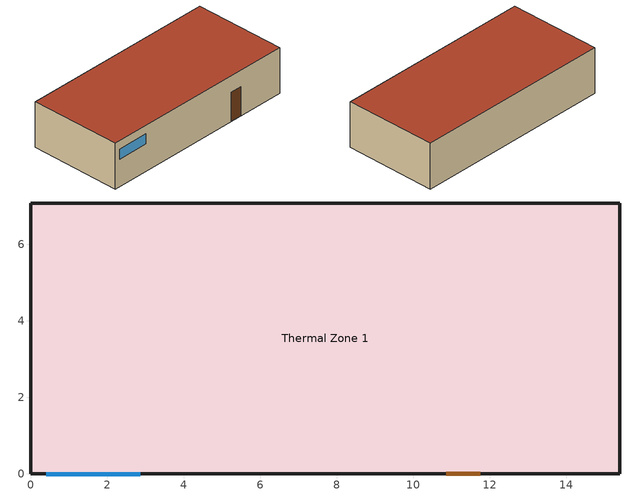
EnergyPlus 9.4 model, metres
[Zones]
Thermal Zone 1
 floor ground (ExtSlabCarpet 4in ClimateZone 1-8): 15.4,7.08 15.4,0 0,0 0,7.08 z0
 wall outside (ASHRAE 189.1-2009 ExtWall Mass ClimateZone 1): 15.4,0 15.4,7.08 0,7.08 0,0 15.4,0 z0:3.51
 window (ASHRAE 189.1-2009 ExtWindow ClimateZone 1): 0.41,0 2.87,0 z2.11:2.87
 door (Exterior Door): 10.86,0 11.74,0 z0:2.23
 roof outside (ASHRAE 189.1-2009 ExtRoof IEAD ClimateZone 1): 15.4,0 15.4,7.08 0,7.08 0,0 z3.51
[Building]
Building 1: Terrain=Suburbs; Loads Convergence Tolerance Value=0.04; Temperature Convergence Tolerance Value=0.4; Solar Distribution=FullExterior; Maximum Number of Warmup Days=25; Minimum Number of Warmup Days=26
[SizingPeriod:DesignDay] Day of Month=21; DryBulb Temperature Range Modifier Type=DefaultMultipliers; Barometric Pressure=100177; Rain Indicator=No; Snow Indicator=No; Daylight Saving Time Indicator=No
Name | Month | Day Type | Maximum DryBulb Temperature | Daily DryBulb Temperature Range | Humidity Condition Type | Wetbulb or DewPoint at Maximum DryBulb | Wind Speed | Wind Direction | Solar Model Indicator | Sky Clearness | ASHRAE Clear Sky Optical Depth for Beam Irradiance taub | ASHRAE Clear Sky Optical Depth for Diffuse Irradiance taud | Enthalpy at Maximum DryBulb
PARIS_ ORLY Ann Htg 99.6% Condns DB | 1 | WinterDesignDay | -5.9 | 0 | Wetbulb | -5.9 | 3.3 | 60 | ASHRAEClearSky | 0
PARIS_ ORLY Ann Htg 99% Condns DB | 1 | WinterDesignDay | -3.8 | 0 | Wetbulb | -3.8 | 3.3 | 60 | ASHRAEClearSky | 0
PARIS_ ORLY Ann Hum_n 99.6% Condns DP=>MCDB | 1 | WinterDesignDay | -4.2 | 0 | Dewpoint | -10.8 | 3.3 | 60 | ASHRAEClearSky | 0
PARIS_ ORLY Ann Hum_n 99% Condns DP=>MCDB | 1 | WinterDesignDay | -2 | 0 | Dewpoint | -7.9 | 3.3 | 60 | ASHRAEClearSky | 0
PARIS_ ORLY Ann Htg Wind 99.6% Condns WS=>MCDB | 1 | WinterDesignDay | 9.5 | 0 | Wetbulb | 9.5 | 14.9 | 60 | ASHRAEClearSky | 0
PARIS_ ORLY Ann Htg Wind 99% Condns WS=>MCDB | 1 | WinterDesignDay | 9 | 0 | Wetbulb | 9 | 12.9 | 60 | ASHRAEClearSky | 0
PARIS_ ORLY Ann Clg .4% Condns DB=>MWB | 7 | SummerDesignDay | 30.9 | 10.1 | Wetbulb | 20.1 | 3.6 | 100 | ASHRAETau |  | 0.492 | 1.841
PARIS_ ORLY Ann Clg 1% Condns DB=>MWB | 7 | SummerDesignDay | 28.9 | 10.1 | Wetbulb | 19.5 | 3.6 | 100 | ASHRAETau |  | 0.492 | 1.841
PARIS_ ORLY Ann Clg 2% Condns DB=>MWB | 7 | SummerDesignDay | 27 | 10.1 | Wetbulb | 18.7 | 3.6 | 100 | ASHRAETau |  | 0.492 | 1.841
PARIS_ ORLY Ann Clg .4% Condns WB=>MDB | 7 | SummerDesignDay | 28.3 | 10.1 | Wetbulb | 21.4 | 3.6 | 100 | ASHRAETau |  | 0.492 | 1.841
PARIS_ ORLY Ann Clg 1% Condns WB=>MDB | 7 | SummerDesignDay | 26.7 | 10.1 | Wetbulb | 20.5 | 3.6 | 100 | ASHRAETau |  | 0.492 | 1.841
PARIS_ ORLY Ann Clg 2% Condns WB=>MDB | 7 | SummerDesignDay | 25.3 | 10.1 | Wetbulb | 19.6 | 3.6 | 100 | ASHRAETau |  | 0.492 | 1.841
PARIS_ ORLY Ann Clg .4% Condns DP=>MDB | 7 | SummerDesignDay | 23.8 | 10.1 | Dewpoint | 19.2 | 3.6 | 100 | ASHRAETau |  | 0.492 | 1.841
PARIS_ ORLY Ann Clg 1% Condns DP=>MDB | 7 | SummerDesignDay | 22.9 | 10.1 | Dewpoint | 18.2 | 3.6 | 100 | ASHRAETau |  | 0.492 | 1.841
PARIS_ ORLY Ann Clg 2% Condns DP=>MDB | 7 | SummerDesignDay | 22.2 | 10.1 | Dewpoint | 17.3 | 3.6 | 100 | ASHRAETau |  | 0.492 | 1.841
PARIS_ ORLY Ann Clg .4% Condns Enth=>MDB | 7 | SummerDesignDay | 28.4 | 10.1 | Enthalpy |  | 3.6 | 100 | ASHRAETau |  | 0.492 | 1.841 | 62600
PARIS_ ORLY Ann Clg 1% Condns Enth=>MDB | 7 | SummerDesignDay | 26.9 | 10.1 | Enthalpy |  | 3.6 | 100 | ASHRAETau |  | 0.492 | 1.841 | 59200
PARIS_ ORLY Ann Clg 2% Condns Enth=>MDB | 7 | SummerDesignDay | 25.2 | 10.1 | Enthalpy |  | 3.6 | 100 | ASHRAETau |  | 0.492 | 1.841 | 56100
[Material] Thermal Absorptance=0.9
Name | Roughness | Thickness | Conductivity | Density | Specific Heat | Solar Absorptance | Visible Absorptance
1/2IN Gypsum | Smooth | 0.0127 | 0.16 | 784.9 | 830 | 0.4 | 0.4
1IN Stucco | Smooth | 0.0253 | 0.6918 | 1858 | 837 | 0.92 | 0.92
8IN Concrete HW | MediumRough | 0.2033 | 1.7296 | 2243 | 837 | 0.65 | 0.65
F08 Metal surface | Smooth | 0.0008 | 45.28 | 7824 | 500 | 0.7 | 0.7
I01 25mm insulation board | MediumRough | 0.0254 | 0.03 | 43 | 1210 | 0.6 | 0.6
MAT-CC05 4 HW CONCRETE | Rough | 0.1016 | 1.311 | 2240 | 836.8 | 0.85 | 0.85
Metal Decking | MediumSmooth | 0.0015 | 45.006 | 7680 | 418.4 | 0.6 | 0.6
Roof Insulation [18] | MediumRough | 0.1693 | 0.049 | 265 | 836.8 | 0.7 | 0.7
Roof Membrane | VeryRough | 0.0095 | 0.16 | 1121.29 | 1460 | 0.7 | 0.7
Wall Insulation [31] | MediumRough | 0.0337 | 0.0432 | 91 | 837 | 0.5 | 0.5
[Material:NoMass]
CP02 CARPET PAD: Roughness=Smooth; Thermal Resistance=0.1; Thermal Absorptance=0.9; Solar Absorptance=0.8; Visible Absorptance=0.8
[WindowMaterial:Glazing]
Theoretical Glass [167]: Optical Data Type=SpectralAverage; Thickness=0.003; Solar Transmittance at Normal Incidence=0.2374; Front Side Solar Reflectance at Normal Incidence=0.7126; Back Side Solar Reflectance at Normal Incidence=0; Visible Transmittance at Normal Incidence=0.2512; Front Side Visible Reflectance at Normal Incidence=0.6988; Back Side Visible Reflectance at Normal Incidence=0; Infrared Transmittance at Normal Incidence=0; Front Side Infrared Hemispherical Emissivity=0.985; Back Side Infrared Hemispherical Emissivity=0.985; Conductivity=2.1073; Dirt Correction Factor for Solar and Visible Transmittance=1; Solar Diffusing=No
[Construction]
ASHRAE 189.1-2009 ExtRoof IEAD ClimateZone 1: Roof Membrane, Roof Insulation [18], Metal Decking
ASHRAE 189.1-2009 ExtWall Mass ClimateZone 1: 1IN Stucco, 8IN Concrete HW, Wall Insulation [31], 1/2IN Gypsum
ASHRAE 189.1-2009 ExtWindow ClimateZone 1: Theoretical Glass [167]
Exterior Door: F08 Metal surface, I01 25mm insulation board
ExtSlabCarpet 4in ClimateZone 1-8: MAT-CC05 4 HW CONCRETE, CP02 CARPET PAD
[Zone]
Thermal Zone 1
[HVACTemplate:Thermostat]
thermostat 1: Constant Heating Setpoint=15; Constant Cooling Setpoint=25
[HVACTemplate:Zone:Unitary]
Thermal Zone 1: Template Unitary System=system 1; Template Thermostat=thermostat 1; Supply Air Maximum Flow Rate=autosize; Outdoor Air Method=Flow/Person; Outdoor Air Flow Rate per Person=0.00944; Baseboard Heating Type=None; Baseboard Heating Capacity=autosize; Zone Cooling Design Supply Air Temperature Input Method=SystemSupplyAirTemperature; Zone Cooling Design Supply Air Temperature=12.8; Zone Cooling Design Supply Air Temperature Difference=11.11; Zone Heating Design Supply Air Temperature Input Method=SystemSupplyAirTemperature; Zone Heating Design Supply Air Temperature=50; Zone Heating Design Supply Air Temperature Difference=30
[HVACTemplate:System:Unitary]
system 1: Control Zone or Thermostat Location=Thermal Zone 1; Supply Fan Maximum Flow Rate=autosize; Supply Fan Total Efficiency=0.7; Supply Fan Delta Pressure=600; Supply Fan Motor Efficiency=0.9; Supply Fan Motor in Air Stream Fraction=1; Cooling Coil Type=SingleSpeedDX; Cooling Design Supply Air Temperature=12.8; Cooling Coil Gross Rated Total Capacity=autosize; Cooling Coil Gross Rated Sensible Heat Ratio=autosize; Cooling Coil Gross Rated COP=3; Heating Coil Type=Electric; Heating Design Supply Air Temperature=50; Heating Coil Capacity=autosize; Gas Heating Coil Efficiency=0.8; Maximum Outdoor Air Flow Rate=autosize; Minimum Outdoor Air Flow Rate=autosize; Economizer Type=NoEconomizer; Economizer Lockout=NoLockout; Supply Fan Placement=BlowThrough; Night Cycle Control=StayOff; Heat Recovery Type=None; Sensible Heat Recovery Effectiveness=0.7; Latent Heat Recovery Effectiveness=0.65; Dehumidification Control Type=None; Dehumidification Setpoint=60; Humidifier Type=None; Humidifier Rated Capacity=1e-06; Humidifier Rated Electric Power=autosize; Humidifier Setpoint=30; Return Fan=No; Return Fan Total Efficiency=0.7; Return Fan Delta Pressure=500; Return Fan Motor Efficiency=0.9; Return Fan Motor in Air Stream Fraction=1
